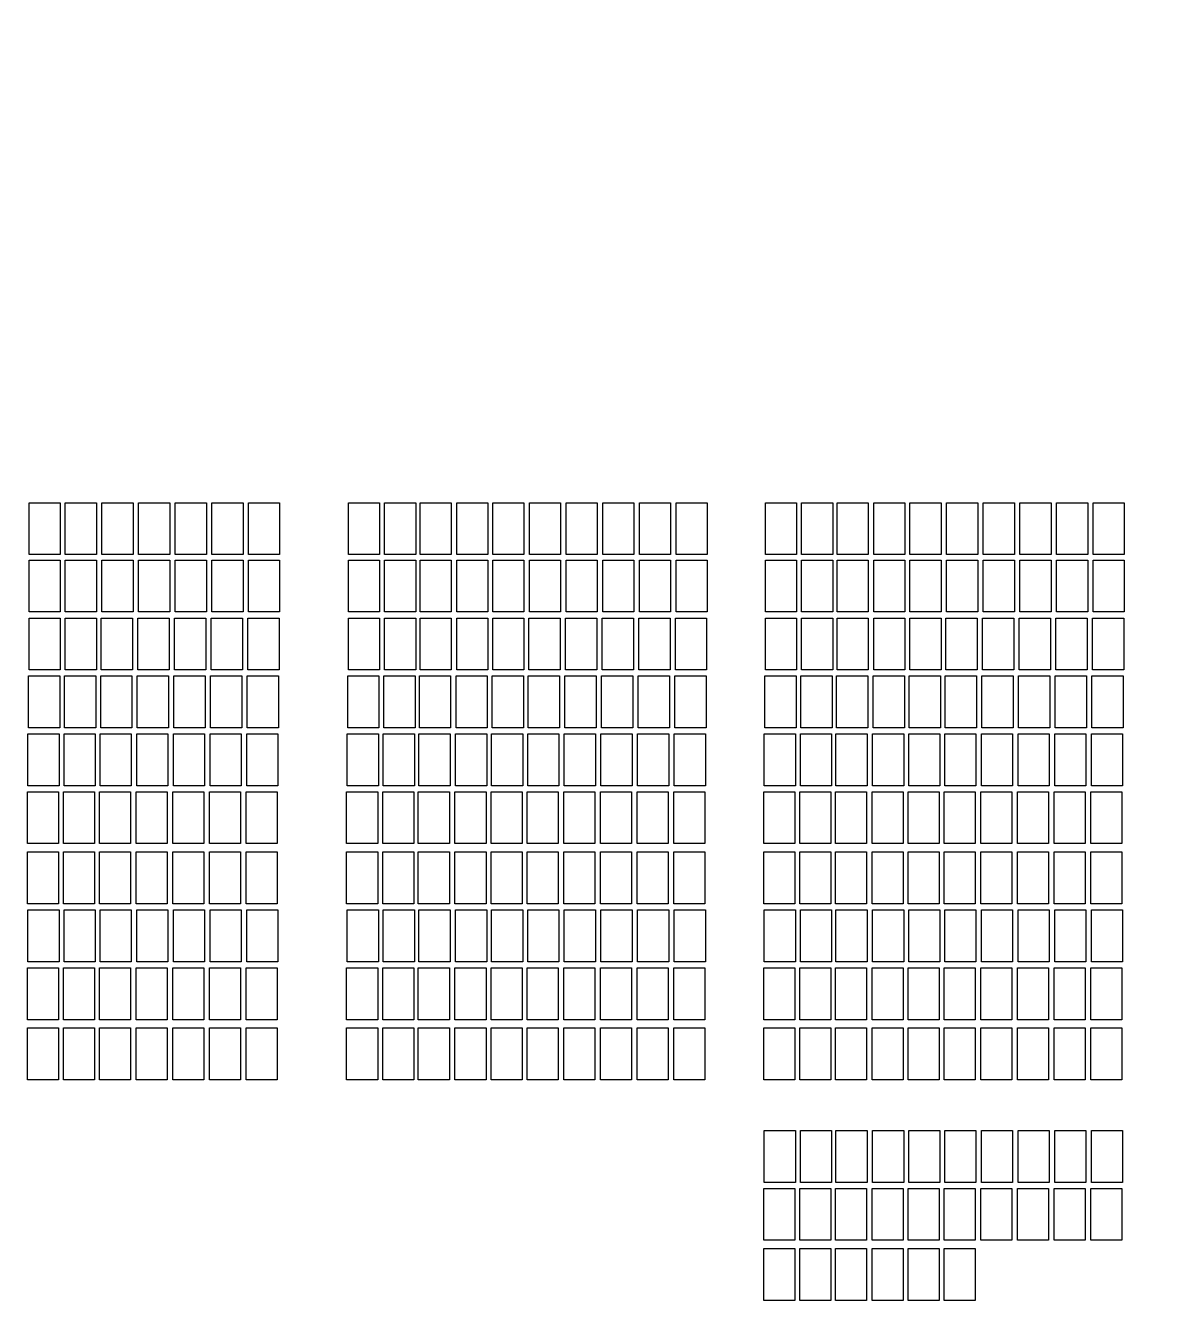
# Model space of a CAD drawing. Header units: metres. Extents: x 256329 to 886268, y -249371 to 355.
# Drawn here: x 282322.6 to 282433.5, y -917.8 to -794.2 of the extents above; entities that cross this region are included whole.
import ezdxf

# ---------------------------------------------------------------- set-up
doc = ezdxf.new("R2010")
doc.units = ezdxf.units.M
doc.header["$MEASUREMENT"] = 0
doc.linetypes.add('CONTINULUS', pattern=[0])
doc.layers.add('PARKING_UNIT', color=7, linetype='Continuous')

msp = doc.modelspace()

# ---------------------------------------------------------------- linework, layer by layer
at = {"layer": 'PARKING_UNIT', "color": 2, "linetype": 'CONTINULUS', "ltscale": 0.05}
for points in [[(282322.916, -840.45779), (282325.936, -840.45779), (282325.936, -845.48779), (282322.916, -845.48779), (282322.916, -840.45779)], [(282326.411936, -840.45779), (282329.431936, -840.45779), (282329.431936, -845.48779), (282326.411936, -845.48779), (282326.411936, -840.45779)], [(282329.966652, -840.45779), (282332.986652, -840.45779), (282332.986652, -845.48779), (282329.966652, -845.48779), (282329.966652, -840.45779)], [(282333.521369, -840.45779), (282336.541369, -840.45779), (282336.541369, -845.48779), (282333.521369, -845.48779), (282333.521369, -840.45779)], [(282337.076085, -840.45779), (282340.096085, -840.45779), (282340.096085, -845.48779), (282337.076085, -845.48779), (282337.076085, -840.45779)], [(282340.630802, -840.45779), (282343.650802, -840.45779), (282343.650802, -845.48779), (282340.630802, -845.48779), (282340.630802, -840.45779)], [(282344.185518, -840.45779), (282347.205518, -840.45779), (282347.205518, -845.48779), (282344.185518, -845.48779), (282344.185518, -840.45779)], [(282353.87332, -840.45779), (282356.89332, -840.45779), (282356.89332, -845.48779), (282353.87332, -845.48779), (282353.87332, -840.45779)], [(282357.375131, -840.45779), (282360.395131, -840.45779), (282360.395131, -845.48779), (282357.375131, -845.48779), (282357.375131, -840.45779)], [(282360.824037, -840.45779), (282363.844037, -840.45779), (282363.844037, -845.48779), (282360.824037, -845.48779), (282360.824037, -840.45779)], [(282364.378753, -840.45779), (282367.398753, -840.45779), (282367.398753, -845.48779), (282364.378753, -845.48779), (282364.378753, -840.45779)], [(282367.874689, -840.45779), (282370.894689, -840.45779), (282370.894689, -845.48779), (282367.874689, -845.48779), (282367.874689, -840.45779)], [(282371.429405, -840.45779), (282374.449405, -840.45779), (282374.449405, -845.48779), (282371.429405, -845.48779), (282371.429405, -840.45779)], [(282374.984122, -840.45779), (282378.004122, -840.45779), (282378.004122, -845.48779), (282374.984122, -845.48779), (282374.984122, -840.45779)], [(282378.538838, -840.45779), (282381.558838, -840.45779), (282381.558838, -845.48779), (282378.538838, -845.48779), (282378.538838, -840.45779)], [(282382.093555, -840.45779), (282385.113555, -840.45779), (282385.113555, -845.48779), (282382.093555, -845.48779), (282382.093555, -840.45779)], [(282385.648271, -840.45779), (282388.668271, -840.45779), (282388.668271, -845.48779), (282385.648271, -845.48779), (282385.648271, -840.45779)], [(282394.313077, -840.45779), (282397.333077, -840.45779), (282397.333077, -845.48779), (282394.313077, -845.48779), (282394.313077, -840.45779)], [(282397.814888, -840.45779), (282400.834888, -840.45779), (282400.834888, -845.48779), (282397.814888, -845.48779), (282397.814888, -840.45779)], [(282401.263793, -840.45779), (282404.283793, -840.45779), (282404.283793, -845.48779), (282401.263793, -845.48779), (282401.263793, -840.45779)], [(282404.818509, -840.45779), (282407.838509, -840.45779), (282407.838509, -845.48779), (282404.818509, -845.48779), (282404.818509, -840.45779)], [(282408.314445, -840.45779), (282411.334445, -840.45779), (282411.334445, -845.48779), (282408.314445, -845.48779), (282408.314445, -840.45779)], [(282411.869162, -840.45779), (282414.889162, -840.45779), (282414.889162, -845.48779), (282411.869162, -845.48779), (282411.869162, -840.45779)], [(282415.423878, -840.45779), (282418.443878, -840.45779), (282418.443878, -845.48779), (282415.423878, -845.48779), (282415.423878, -840.45779)], [(282418.978595, -840.45779), (282421.998595, -840.45779), (282421.998595, -845.48779), (282418.978595, -845.48779), (282418.978595, -840.45779)], [(282422.533311, -840.45779), (282425.553311, -840.45779), (282425.553311, -845.48779), (282422.533311, -845.48779), (282422.533311, -840.45779)], [(282426.088027, -840.45779), (282429.108027, -840.45779), (282429.108027, -845.48779), (282426.088027, -845.48779), (282426.088027, -840.45779)], [(282322.916, -846.020794), (282325.936, -846.020794), (282325.936, -851.050794), (282322.916, -851.050794), (282322.916, -846.020794)], [(282326.411936, -846.020794), (282329.431936, -846.020794), (282329.431936, -851.050794), (282326.411936, -851.050794), (282326.411936, -846.020794)], [(282329.966652, -846.020794), (282332.986652, -846.020794), (282332.986652, -851.050794), (282329.966652, -851.050794), (282329.966652, -846.020794)], [(282333.521369, -846.020794), (282336.541369, -846.020794), (282336.541369, -851.050794), (282333.521369, -851.050794), (282333.521369, -846.020794)], [(282337.076085, -846.020794), (282340.096085, -846.020794), (282340.096085, -851.050794), (282337.076085, -851.050794), (282337.076085, -846.020794)], [(282340.630802, -846.020794), (282343.650802, -846.020794), (282343.650802, -851.050794), (282340.630802, -851.050794), (282340.630802, -846.020794)], [(282344.185518, -846.020794), (282347.205518, -846.020794), (282347.205518, -851.050794), (282344.185518, -851.050794), (282344.185518, -846.020794)], [(282353.87332, -846.020794), (282356.89332, -846.020794), (282356.89332, -851.050794), (282353.87332, -851.050794), (282353.87332, -846.020794)], [(282357.375131, -846.020794), (282360.395131, -846.020794), (282360.395131, -851.050794), (282357.375131, -851.050794), (282357.375131, -846.020794)], [(282360.824037, -846.020794), (282363.844037, -846.020794), (282363.844037, -851.050794), (282360.824037, -851.050794), (282360.824037, -846.020794)], [(282364.378753, -846.020794), (282367.398753, -846.020794), (282367.398753, -851.050794), (282364.378753, -851.050794), (282364.378753, -846.020794)], [(282367.874689, -846.020794), (282370.894689, -846.020794), (282370.894689, -851.050794), (282367.874689, -851.050794), (282367.874689, -846.020794)], [(282371.429405, -846.020794), (282374.449405, -846.020794), (282374.449405, -851.050794), (282371.429405, -851.050794), (282371.429405, -846.020794)], [(282374.984122, -846.020794), (282378.004122, -846.020794), (282378.004122, -851.050794), (282374.984122, -851.050794), (282374.984122, -846.020794)], [(282378.538838, -846.020794), (282381.558838, -846.020794), (282381.558838, -851.050794), (282378.538838, -851.050794), (282378.538838, -846.020794)], [(282382.093555, -846.020794), (282385.113555, -846.020794), (282385.113555, -851.050794), (282382.093555, -851.050794), (282382.093555, -846.020794)], [(282385.648271, -846.020794), (282388.668271, -846.020794), (282388.668271, -851.050794), (282385.648271, -851.050794), (282385.648271, -846.020794)], [(282394.313077, -846.020794), (282397.333077, -846.020794), (282397.333077, -851.050794), (282394.313077, -851.050794), (282394.313077, -846.020794)], [(282397.814888, -846.020794), (282400.834888, -846.020794), (282400.834888, -851.050794), (282397.814888, -851.050794), (282397.814888, -846.020794)], [(282401.263793, -846.020794), (282404.283793, -846.020794), (282404.283793, -851.050794), (282401.263793, -851.050794), (282401.263793, -846.020794)], [(282404.818509, -846.020794), (282407.838509, -846.020794), (282407.838509, -851.050794), (282404.818509, -851.050794), (282404.818509, -846.020794)], [(282408.314445, -846.020794), (282411.334445, -846.020794), (282411.334445, -851.050794), (282408.314445, -851.050794), (282408.314445, -846.020794)], [(282411.869162, -846.020794), (282414.889162, -846.020794), (282414.889162, -851.050794), (282411.869162, -851.050794), (282411.869162, -846.020794)], [(282415.423878, -846.020794), (282418.443878, -846.020794), (282418.443878, -851.050794), (282415.423878, -851.050794), (282415.423878, -846.020794)], [(282418.978595, -846.020794), (282421.998595, -846.020794), (282421.998595, -851.050794), (282418.978595, -851.050794), (282418.978595, -846.020794)], [(282422.533311, -846.020794), (282425.553311, -846.020794), (282425.553311, -851.050794), (282422.533311, -851.050794), (282422.533311, -846.020794)], [(282426.088027, -846.020794), (282429.108027, -846.020794), (282429.108027, -851.050794), (282426.088027, -851.050794), (282426.088027, -846.020794)], [(282322.916, -851.636689), (282325.936, -851.636689), (282325.936, -856.666689), (282322.916, -856.666689), (282322.916, -851.636689)], [(282326.411936, -851.636689), (282329.431936, -851.636689), (282329.431936, -856.666689), (282326.411936, -856.666689), (282326.411936, -851.636689)], [(282329.907872, -851.636689), (282332.927872, -851.636689), (282332.927872, -856.666689), (282329.907872, -856.666689), (282329.907872, -851.636689)], [(282333.462588, -851.636689), (282336.482588, -851.636689), (282336.482588, -856.666689), (282333.462588, -856.666689), (282333.462588, -851.636689)], [(282337.017305, -851.636689), (282340.037305, -851.636689), (282340.037305, -856.666689), (282337.017305, -856.666689), (282337.017305, -851.636689)], [(282340.572021, -851.636689), (282343.592021, -851.636689), (282343.592021, -856.666689), (282340.572021, -856.666689), (282340.572021, -851.636689)], [(282344.126738, -851.636689), (282347.146738, -851.636689), (282347.146738, -856.666689), (282344.126738, -856.666689), (282344.126738, -851.636689)], [(282353.87332, -851.636689), (282356.89332, -851.636689), (282356.89332, -856.666689), (282353.87332, -856.666689), (282353.87332, -851.636689)], [(282357.375131, -851.636689), (282360.395131, -851.636689), (282360.395131, -856.666689), (282357.375131, -856.666689), (282357.375131, -851.636689)], [(282360.824037, -851.636689), (282363.844037, -851.636689), (282363.844037, -856.666689), (282360.824037, -856.666689), (282360.824037, -851.636689)], [(282364.378753, -851.636689), (282367.398753, -851.636689), (282367.398753, -856.666689), (282364.378753, -856.666689), (282364.378753, -851.636689)], [(282367.874689, -851.636689), (282370.894689, -851.636689), (282370.894689, -856.666689), (282367.874689, -856.666689), (282367.874689, -851.636689)], [(282371.370625, -851.636689), (282374.390625, -851.636689), (282374.390625, -856.666689), (282371.370625, -856.666689), (282371.370625, -851.636689)], [(282374.925341, -851.636689), (282377.945341, -851.636689), (282377.945341, -856.666689), (282374.925341, -856.666689), (282374.925341, -851.636689)], [(282378.480058, -851.636689), (282381.500058, -851.636689), (282381.500058, -856.666689), (282378.480058, -856.666689), (282378.480058, -851.636689)], [(282382.034774, -851.636689), (282385.054774, -851.636689), (282385.054774, -856.666689), (282382.034774, -856.666689), (282382.034774, -851.636689)], [(282385.589491, -851.636689), (282388.609491, -851.636689), (282388.609491, -856.666689), (282385.589491, -856.666689), (282385.589491, -851.636689)], [(282394.313077, -851.636689), (282397.333077, -851.636689), (282397.333077, -856.666689), (282394.313077, -856.666689), (282394.313077, -851.636689)], [(282397.814888, -851.636689), (282400.834888, -851.636689), (282400.834888, -856.666689), (282397.814888, -856.666689), (282397.814888, -851.636689)], [(282401.263793, -851.636689), (282404.283793, -851.636689), (282404.283793, -856.666689), (282401.263793, -856.666689), (282401.263793, -851.636689)], [(282404.818509, -851.636689), (282407.838509, -851.636689), (282407.838509, -856.666689), (282404.818509, -856.666689), (282404.818509, -851.636689)], [(282408.314445, -851.636689), (282411.334445, -851.636689), (282411.334445, -856.666689), (282408.314445, -856.666689), (282408.314445, -851.636689)], [(282411.810381, -851.636689), (282414.830381, -851.636689), (282414.830381, -856.666689), (282411.810381, -856.666689), (282411.810381, -851.636689)], [(282415.365097, -851.636689), (282418.385097, -851.636689), (282418.385097, -856.666689), (282415.365097, -856.666689), (282415.365097, -851.636689)], [(282418.919814, -851.636689), (282421.939814, -851.636689), (282421.939814, -856.666689), (282418.919814, -856.666689), (282418.919814, -851.636689)], [(282422.47453, -851.636689), (282425.49453, -851.636689), (282425.49453, -856.666689), (282422.47453, -856.666689), (282422.47453, -851.636689)], [(282426.029247, -851.636689), (282429.049247, -851.636689), (282429.049247, -856.666689), (282426.029247, -856.666689), (282426.029247, -851.636689)], [(282322.857219, -857.252584), (282325.877219, -857.252584), (282325.877219, -862.282584), (282322.857219, -862.282584), (282322.857219, -857.252584)], [(282326.353155, -857.252584), (282329.373155, -857.252584), (282329.373155, -862.282584), (282326.353155, -862.282584), (282326.353155, -857.252584)], [(282329.849091, -857.252584), (282332.869091, -857.252584), (282332.869091, -862.282584), (282329.849091, -862.282584), (282329.849091, -857.252584)], [(282333.403808, -857.252584), (282336.423808, -857.252584), (282336.423808, -862.282584), (282333.403808, -862.282584), (282333.403808, -857.252584)], [(282336.958524, -857.252584), (282339.978524, -857.252584), (282339.978524, -862.282584), (282336.958524, -862.282584), (282336.958524, -857.252584)], [(282340.51324, -857.252584), (282343.53324, -857.252584), (282343.53324, -862.282584), (282340.51324, -862.282584), (282340.51324, -857.252584)], [(282344.067957, -857.252584), (282347.087957, -857.252584), (282347.087957, -862.282584), (282344.067957, -862.282584), (282344.067957, -857.252584)], [(282353.81454, -857.252584), (282356.83454, -857.252584), (282356.83454, -862.282584), (282353.81454, -862.282584), (282353.81454, -857.252584)], [(282357.316351, -857.252584), (282360.336351, -857.252584), (282360.336351, -862.282584), (282357.316351, -862.282584), (282357.316351, -857.252584)], [(282360.765256, -857.252584), (282363.785256, -857.252584), (282363.785256, -862.282584), (282360.765256, -862.282584), (282360.765256, -857.252584)], [(282364.319972, -857.252584), (282367.339972, -857.252584), (282367.339972, -862.282584), (282364.319972, -862.282584), (282364.319972, -857.252584)], [(282367.815908, -857.252584), (282370.835908, -857.252584), (282370.835908, -862.282584), (282367.815908, -862.282584), (282367.815908, -857.252584)], [(282371.311844, -857.252584), (282374.331844, -857.252584), (282374.331844, -862.282584), (282371.311844, -862.282584), (282371.311844, -857.252584)], [(282374.866561, -857.252584), (282377.886561, -857.252584), (282377.886561, -862.282584), (282374.866561, -862.282584), (282374.866561, -857.252584)], [(282378.421277, -857.252584), (282381.441277, -857.252584), (282381.441277, -862.282584), (282378.421277, -862.282584), (282378.421277, -857.252584)], [(282381.975993, -857.252584), (282384.995993, -857.252584), (282384.995993, -862.282584), (282381.975993, -862.282584), (282381.975993, -857.252584)], [(282385.53071, -857.252584), (282388.55071, -857.252584), (282388.55071, -862.282584), (282385.53071, -862.282584), (282385.53071, -857.252584)], [(282394.254296, -857.252584), (282397.274296, -857.252584), (282397.274296, -862.282584), (282394.254296, -862.282584), (282394.254296, -857.252584)], [(282397.756107, -857.252584), (282400.776107, -857.252584), (282400.776107, -862.282584), (282397.756107, -862.282584), (282397.756107, -857.252584)], [(282401.205012, -857.252584), (282404.225012, -857.252584), (282404.225012, -862.282584), (282401.205012, -862.282584), (282401.205012, -857.252584)], [(282404.759729, -857.252584), (282407.779729, -857.252584), (282407.779729, -862.282584), (282404.759729, -862.282584), (282404.759729, -857.252584)], [(282408.255665, -857.252584), (282411.275665, -857.252584), (282411.275665, -862.282584), (282408.255665, -862.282584), (282408.255665, -857.252584)], [(282411.7516, -857.252584), (282414.7716, -857.252584), (282414.7716, -862.282584), (282411.7516, -862.282584), (282411.7516, -857.252584)], [(282415.306317, -857.252584), (282418.326317, -857.252584), (282418.326317, -862.282584), (282415.306317, -862.282584), (282415.306317, -857.252584)], [(282418.861033, -857.252584), (282421.881033, -857.252584), (282421.881033, -862.282584), (282418.861033, -862.282584), (282418.861033, -857.252584)], [(282422.41575, -857.252584), (282425.43575, -857.252584), (282425.43575, -862.282584), (282422.41575, -862.282584), (282422.41575, -857.252584)], [(282425.970466, -857.252584), (282428.990466, -857.252584), (282428.990466, -862.282584), (282425.970466, -862.282584), (282425.970466, -857.252584)], [(282322.798439, -862.868479), (282325.818439, -862.868479), (282325.818439, -867.898479), (282322.798439, -867.898479), (282322.798439, -862.868479)], [(282326.294375, -862.868479), (282329.314375, -862.868479), (282329.314375, -867.898479), (282326.294375, -867.898479), (282326.294375, -862.868479)], [(282329.79031, -862.868479), (282332.81031, -862.868479), (282332.81031, -867.898479), (282329.79031, -867.898479), (282329.79031, -862.868479)], [(282333.345027, -862.868479), (282336.365027, -862.868479), (282336.365027, -867.898479), (282333.345027, -867.898479), (282333.345027, -862.868479)], [(282336.899743, -862.868479), (282339.919743, -862.868479), (282339.919743, -867.898479), (282336.899743, -867.898479), (282336.899743, -862.868479)], [(282340.45446, -862.868479), (282343.47446, -862.868479), (282343.47446, -867.898479), (282340.45446, -867.898479), (282340.45446, -862.868479)], [(282344.009176, -862.868479), (282347.029176, -862.868479), (282347.029176, -867.898479), (282344.009176, -867.898479), (282344.009176, -862.868479)], [(282353.755759, -862.868479), (282356.775759, -862.868479), (282356.775759, -867.898479), (282353.755759, -867.898479), (282353.755759, -862.868479)], [(282357.25757, -862.868479), (282360.27757, -862.868479), (282360.27757, -867.898479), (282357.25757, -867.898479), (282357.25757, -862.868479)], [(282360.706475, -862.868479), (282363.726475, -862.868479), (282363.726475, -867.898479), (282360.706475, -867.898479), (282360.706475, -862.868479)], [(282364.261192, -862.868479), (282367.281192, -862.868479), (282367.281192, -867.898479), (282364.261192, -867.898479), (282364.261192, -862.868479)], [(282367.757128, -862.868479), (282370.777128, -862.868479), (282370.777128, -867.898479), (282367.757128, -867.898479), (282367.757128, -862.868479)], [(282371.253064, -862.868479), (282374.273064, -862.868479), (282374.273064, -867.898479), (282371.253064, -867.898479), (282371.253064, -862.868479)], [(282374.80778, -862.868479), (282377.82778, -862.868479), (282377.82778, -867.898479), (282374.80778, -867.898479), (282374.80778, -862.868479)], [(282378.362496, -862.868479), (282381.382496, -862.868479), (282381.382496, -867.898479), (282378.362496, -867.898479), (282378.362496, -862.868479)], [(282381.917213, -862.868479), (282384.937213, -862.868479), (282384.937213, -867.898479), (282381.917213, -867.898479), (282381.917213, -862.868479)], [(282385.471929, -862.868479), (282388.491929, -862.868479), (282388.491929, -867.898479), (282385.471929, -867.898479), (282385.471929, -862.868479)], [(282394.195515, -862.868479), (282397.215515, -862.868479), (282397.215515, -867.898479), (282394.195515, -867.898479), (282394.195515, -862.868479)], [(282397.697326, -862.868479), (282400.717326, -862.868479), (282400.717326, -867.898479), (282397.697326, -867.898479), (282397.697326, -862.868479)], [(282401.146232, -862.868479), (282404.166232, -862.868479), (282404.166232, -867.898479), (282401.146232, -867.898479), (282401.146232, -862.868479)], [(282404.700948, -862.868479), (282407.720948, -862.868479), (282407.720948, -867.898479), (282404.700948, -867.898479), (282404.700948, -862.868479)], [(282408.196884, -862.868479), (282411.216884, -862.868479), (282411.216884, -867.898479), (282408.196884, -867.898479), (282408.196884, -862.868479)], [(282411.69282, -862.868479), (282414.71282, -862.868479), (282414.71282, -867.898479), (282411.69282, -867.898479), (282411.69282, -862.868479)], [(282415.247536, -862.868479), (282418.267536, -862.868479), (282418.267536, -867.898479), (282415.247536, -867.898479), (282415.247536, -862.868479)], [(282418.802253, -862.868479), (282421.822253, -862.868479), (282421.822253, -867.898479), (282418.802253, -867.898479), (282418.802253, -862.868479)], [(282422.356969, -862.868479), (282425.376969, -862.868479), (282425.376969, -867.898479), (282422.356969, -867.898479), (282422.356969, -862.868479)], [(282425.911686, -862.868479), (282428.931686, -862.868479), (282428.931686, -867.898479), (282425.911686, -867.898479), (282425.911686, -862.868479)], [(282322.739658, -868.484374), (282325.759658, -868.484374), (282325.759658, -873.514374), (282322.739658, -873.514374), (282322.739658, -868.484374)], [(282326.235594, -868.484374), (282329.255594, -868.484374), (282329.255594, -873.514374), (282326.235594, -873.514374), (282326.235594, -868.484374)], [(282329.73153, -868.484374), (282332.75153, -868.484374), (282332.75153, -873.514374), (282329.73153, -873.514374), (282329.73153, -868.484374)], [(282333.286246, -868.484374), (282336.306246, -868.484374), (282336.306246, -873.514374), (282333.286246, -873.514374), (282333.286246, -868.484374)], [(282336.840963, -868.484374), (282339.860963, -868.484374), (282339.860963, -873.514374), (282336.840963, -873.514374), (282336.840963, -868.484374)], [(282340.395679, -868.484374), (282343.415679, -868.484374), (282343.415679, -873.514374), (282340.395679, -873.514374), (282340.395679, -868.484374)], [(282343.950396, -868.484374), (282346.970396, -868.484374), (282346.970396, -873.514374), (282343.950396, -873.514374), (282343.950396, -868.484374)], [(282353.696979, -868.484374), (282356.716979, -868.484374), (282356.716979, -873.514374), (282353.696979, -873.514374), (282353.696979, -868.484374)], [(282357.19879, -868.484374), (282360.21879, -868.484374), (282360.21879, -873.514374), (282357.19879, -873.514374), (282357.19879, -868.484374)], [(282360.647695, -868.484374), (282363.667695, -868.484374), (282363.667695, -873.514374), (282360.647695, -873.514374), (282360.647695, -868.484374)], [(282364.202411, -868.484374), (282367.222411, -868.484374), (282367.222411, -873.514374), (282364.202411, -873.514374), (282364.202411, -868.484374)], [(282367.698347, -868.484374), (282370.718347, -868.484374), (282370.718347, -873.514374), (282367.698347, -873.514374), (282367.698347, -868.484374)], [(282371.194283, -868.484374), (282374.214283, -868.484374), (282374.214283, -873.514374), (282371.194283, -873.514374), (282371.194283, -868.484374)], [(282374.748999, -868.484374), (282377.768999, -868.484374), (282377.768999, -873.514374), (282374.748999, -873.514374), (282374.748999, -868.484374)], [(282378.303716, -868.484374), (282381.323716, -868.484374), (282381.323716, -873.514374), (282378.303716, -873.514374), (282378.303716, -868.484374)], [(282381.858432, -868.484374), (282384.878432, -868.484374), (282384.878432, -873.514374), (282381.858432, -873.514374), (282381.858432, -868.484374)], [(282385.413149, -868.484374), (282388.433149, -868.484374), (282388.433149, -873.514374), (282385.413149, -873.514374), (282385.413149, -868.484374)], [(282394.136735, -868.484374), (282397.156735, -868.484374), (282397.156735, -873.514374), (282394.136735, -873.514374), (282394.136735, -868.484374)], [(282397.638546, -868.484374), (282400.658546, -868.484374), (282400.658546, -873.514374), (282397.638546, -873.514374), (282397.638546, -868.484374)], [(282401.087451, -868.484374), (282404.107451, -868.484374), (282404.107451, -873.514374), (282401.087451, -873.514374), (282401.087451, -868.484374)], [(282404.642167, -868.484374), (282407.662167, -868.484374), (282407.662167, -873.514374), (282404.642167, -873.514374), (282404.642167, -868.484374)], [(282408.138103, -868.484374), (282411.158103, -868.484374), (282411.158103, -873.514374), (282408.138103, -873.514374), (282408.138103, -868.484374)], [(282411.634039, -868.484374), (282414.654039, -868.484374), (282414.654039, -873.514374), (282411.634039, -873.514374), (282411.634039, -868.484374)], [(282415.188756, -868.484374), (282418.208756, -868.484374), (282418.208756, -873.514374), (282415.188756, -873.514374), (282415.188756, -868.484374)], [(282418.743472, -868.484374), (282421.763472, -868.484374), (282421.763472, -873.514374), (282418.743472, -873.514374), (282418.743472, -868.484374)], [(282422.298188, -868.484374), (282425.318188, -868.484374), (282425.318188, -873.514374), (282422.298188, -873.514374), (282422.298188, -868.484374)], [(282425.852905, -868.484374), (282428.872905, -868.484374), (282428.872905, -873.514374), (282425.852905, -873.514374), (282425.852905, -868.484374)], [(282322.739658, -874.321499), (282325.759658, -874.321499), (282325.759658, -879.351499), (282322.739658, -879.351499), (282322.739658, -874.321499)], [(282326.235594, -874.321499), (282329.255594, -874.321499), (282329.255594, -879.351499), (282326.235594, -879.351499), (282326.235594, -874.321499)], [(282329.73153, -874.321499), (282332.75153, -874.321499), (282332.75153, -879.351499), (282329.73153, -879.351499), (282329.73153, -874.321499)], [(282333.286246, -874.321499), (282336.306246, -874.321499), (282336.306246, -879.351499), (282333.286246, -879.351499), (282333.286246, -874.321499)], [(282336.840963, -874.321499), (282339.860963, -874.321499), (282339.860963, -879.351499), (282336.840963, -879.351499), (282336.840963, -874.321499)], [(282340.395679, -874.321499), (282343.415679, -874.321499), (282343.415679, -879.351499), (282340.395679, -879.351499), (282340.395679, -874.321499)], [(282343.950396, -874.321499), (282346.970396, -874.321499), (282346.970396, -879.351499), (282343.950396, -879.351499), (282343.950396, -874.321499)], [(282353.696979, -874.321499), (282356.716979, -874.321499), (282356.716979, -879.351499), (282353.696979, -879.351499), (282353.696979, -874.321499)], [(282357.19879, -874.321499), (282360.21879, -874.321499), (282360.21879, -879.351499), (282357.19879, -879.351499), (282357.19879, -874.321499)], [(282360.647695, -874.321499), (282363.667695, -874.321499), (282363.667695, -879.351499), (282360.647695, -879.351499), (282360.647695, -874.321499)], [(282364.202411, -874.321499), (282367.222411, -874.321499), (282367.222411, -879.351499), (282364.202411, -879.351499), (282364.202411, -874.321499)], [(282367.698347, -874.321499), (282370.718347, -874.321499), (282370.718347, -879.351499), (282367.698347, -879.351499), (282367.698347, -874.321499)], [(282371.194283, -874.321499), (282374.214283, -874.321499), (282374.214283, -879.351499), (282371.194283, -879.351499), (282371.194283, -874.321499)], [(282374.748999, -874.321499), (282377.768999, -874.321499), (282377.768999, -879.351499), (282374.748999, -879.351499), (282374.748999, -874.321499)], [(282378.303716, -874.321499), (282381.323716, -874.321499), (282381.323716, -879.351499), (282378.303716, -879.351499), (282378.303716, -874.321499)], [(282381.858432, -874.321499), (282384.878432, -874.321499), (282384.878432, -879.351499), (282381.858432, -879.351499), (282381.858432, -874.321499)], [(282385.413149, -874.321499), (282388.433149, -874.321499), (282388.433149, -879.351499), (282385.413149, -879.351499), (282385.413149, -874.321499)], [(282394.136735, -874.321499), (282397.156735, -874.321499), (282397.156735, -879.351499), (282394.136735, -879.351499), (282394.136735, -874.321499)], [(282397.638546, -874.321499), (282400.658546, -874.321499), (282400.658546, -879.351499), (282397.638546, -879.351499), (282397.638546, -874.321499)], [(282401.087451, -874.321499), (282404.107451, -874.321499), (282404.107451, -879.351499), (282401.087451, -879.351499), (282401.087451, -874.321499)], [(282404.642167, -874.321499), (282407.662167, -874.321499), (282407.662167, -879.351499), (282404.642167, -879.351499), (282404.642167, -874.321499)], [(282408.138103, -874.321499), (282411.158103, -874.321499), (282411.158103, -879.351499), (282408.138103, -879.351499), (282408.138103, -874.321499)], [(282411.634039, -874.321499), (282414.654039, -874.321499), (282414.654039, -879.351499), (282411.634039, -879.351499), (282411.634039, -874.321499)], [(282415.188756, -874.321499), (282418.208756, -874.321499), (282418.208756, -879.351499), (282415.188756, -879.351499), (282415.188756, -874.321499)], [(282418.743472, -874.321499), (282421.763472, -874.321499), (282421.763472, -879.351499), (282418.743472, -879.351499), (282418.743472, -874.321499)], [(282422.298188, -874.321499), (282425.318188, -874.321499), (282425.318188, -879.351499), (282422.298188, -879.351499), (282422.298188, -874.321499)], [(282425.852905, -874.321499), (282428.872905, -874.321499), (282428.872905, -879.351499), (282425.852905, -879.351499), (282425.852905, -874.321499)], [(282322.798439, -879.937394), (282325.818439, -879.937394), (282325.818439, -884.967394), (282322.798439, -884.967394), (282322.798439, -879.937394)], [(282326.294375, -879.937394), (282329.314375, -879.937394), (282329.314375, -884.967394), (282326.294375, -884.967394), (282326.294375, -879.937394)], [(282329.79031, -879.937394), (282332.81031, -879.937394), (282332.81031, -884.967394), (282329.79031, -884.967394), (282329.79031, -879.937394)], [(282333.345027, -879.937394), (282336.365027, -879.937394), (282336.365027, -884.967394), (282333.345027, -884.967394), (282333.345027, -879.937394)], [(282336.899743, -879.937394), (282339.919743, -879.937394), (282339.919743, -884.967394), (282336.899743, -884.967394), (282336.899743, -879.937394)], [(282340.45446, -879.937394), (282343.47446, -879.937394), (282343.47446, -884.967394), (282340.45446, -884.967394), (282340.45446, -879.937394)], [(282344.009176, -879.937394), (282347.029176, -879.937394), (282347.029176, -884.967394), (282344.009176, -884.967394), (282344.009176, -879.937394)], [(282353.755759, -879.937394), (282356.775759, -879.937394), (282356.775759, -884.967394), (282353.755759, -884.967394), (282353.755759, -879.937394)], [(282357.25757, -879.937394), (282360.27757, -879.937394), (282360.27757, -884.967394), (282357.25757, -884.967394), (282357.25757, -879.937394)], [(282360.706475, -879.937394), (282363.726475, -879.937394), (282363.726475, -884.967394), (282360.706475, -884.967394), (282360.706475, -879.937394)], [(282364.261192, -879.937394), (282367.281192, -879.937394), (282367.281192, -884.967394), (282364.261192, -884.967394), (282364.261192, -879.937394)], [(282367.757128, -879.937394), (282370.777128, -879.937394), (282370.777128, -884.967394), (282367.757128, -884.967394), (282367.757128, -879.937394)], [(282371.253064, -879.937394), (282374.273064, -879.937394), (282374.273064, -884.967394), (282371.253064, -884.967394), (282371.253064, -879.937394)], [(282374.80778, -879.937394), (282377.82778, -879.937394), (282377.82778, -884.967394), (282374.80778, -884.967394), (282374.80778, -879.937394)], [(282378.362496, -879.937394), (282381.382496, -879.937394), (282381.382496, -884.967394), (282378.362496, -884.967394), (282378.362496, -879.937394)], [(282381.917213, -879.937394), (282384.937213, -879.937394), (282384.937213, -884.967394), (282381.917213, -884.967394), (282381.917213, -879.937394)], [(282385.471929, -879.937394), (282388.491929, -879.937394), (282388.491929, -884.967394), (282385.471929, -884.967394), (282385.471929, -879.937394)], [(282394.195515, -879.937394), (282397.215515, -879.937394), (282397.215515, -884.967394), (282394.195515, -884.967394), (282394.195515, -879.937394)], [(282397.697326, -879.937394), (282400.717326, -879.937394), (282400.717326, -884.967394), (282397.697326, -884.967394), (282397.697326, -879.937394)], [(282401.146232, -879.937394), (282404.166232, -879.937394), (282404.166232, -884.967394), (282401.146232, -884.967394), (282401.146232, -879.937394)], [(282404.700948, -879.937394), (282407.720948, -879.937394), (282407.720948, -884.967394), (282404.700948, -884.967394), (282404.700948, -879.937394)], [(282408.196884, -879.937394), (282411.216884, -879.937394), (282411.216884, -884.967394), (282408.196884, -884.967394), (282408.196884, -879.937394)], [(282411.69282, -879.937394), (282414.71282, -879.937394), (282414.71282, -884.967394), (282411.69282, -884.967394), (282411.69282, -879.937394)], [(282415.247536, -879.937394), (282418.267536, -879.937394), (282418.267536, -884.967394), (282415.247536, -884.967394), (282415.247536, -879.937394)], [(282418.802253, -879.937394), (282421.822253, -879.937394), (282421.822253, -884.967394), (282418.802253, -884.967394), (282418.802253, -879.937394)], [(282422.356969, -879.937394), (282425.376969, -879.937394), (282425.376969, -884.967394), (282422.356969, -884.967394), (282422.356969, -879.937394)], [(282425.911686, -879.937394), (282428.931686, -879.937394), (282428.931686, -884.967394), (282425.911686, -884.967394), (282425.911686, -879.937394)], [(282322.739658, -885.553289), (282325.759658, -885.553289), (282325.759658, -890.583289), (282322.739658, -890.583289), (282322.739658, -885.553289)], [(282326.235594, -885.553289), (282329.255594, -885.553289), (282329.255594, -890.583289), (282326.235594, -890.583289), (282326.235594, -885.553289)], [(282329.73153, -885.553289), (282332.75153, -885.553289), (282332.75153, -890.583289), (282329.73153, -890.583289), (282329.73153, -885.553289)], [(282333.286246, -885.553289), (282336.306246, -885.553289), (282336.306246, -890.583289), (282333.286246, -890.583289), (282333.286246, -885.553289)], [(282336.840963, -885.553289), (282339.860963, -885.553289), (282339.860963, -890.583289), (282336.840963, -890.583289), (282336.840963, -885.553289)], [(282340.395679, -885.553289), (282343.415679, -885.553289), (282343.415679, -890.583289), (282340.395679, -890.583289), (282340.395679, -885.553289)], [(282343.950396, -885.553289), (282346.970396, -885.553289), (282346.970396, -890.583289), (282343.950396, -890.583289), (282343.950396, -885.553289)], [(282353.696979, -885.553289), (282356.716979, -885.553289), (282356.716979, -890.583289), (282353.696979, -890.583289), (282353.696979, -885.553289)], [(282357.19879, -885.553289), (282360.21879, -885.553289), (282360.21879, -890.583289), (282357.19879, -890.583289), (282357.19879, -885.553289)], [(282360.647695, -885.553289), (282363.667695, -885.553289), (282363.667695, -890.583289), (282360.647695, -890.583289), (282360.647695, -885.553289)], [(282364.202411, -885.553289), (282367.222411, -885.553289), (282367.222411, -890.583289), (282364.202411, -890.583289), (282364.202411, -885.553289)], [(282367.698347, -885.553289), (282370.718347, -885.553289), (282370.718347, -890.583289), (282367.698347, -890.583289), (282367.698347, -885.553289)], [(282371.194283, -885.553289), (282374.214283, -885.553289), (282374.214283, -890.583289), (282371.194283, -890.583289), (282371.194283, -885.553289)], [(282374.748999, -885.553289), (282377.768999, -885.553289), (282377.768999, -890.583289), (282374.748999, -890.583289), (282374.748999, -885.553289)], [(282378.303716, -885.553289), (282381.323716, -885.553289), (282381.323716, -890.583289), (282378.303716, -890.583289), (282378.303716, -885.553289)], [(282381.858432, -885.553289), (282384.878432, -885.553289), (282384.878432, -890.583289), (282381.858432, -890.583289), (282381.858432, -885.553289)], [(282385.413149, -885.553289), (282388.433149, -885.553289), (282388.433149, -890.583289), (282385.413149, -890.583289), (282385.413149, -885.553289)], [(282394.136735, -885.553289), (282397.156735, -885.553289), (282397.156735, -890.583289), (282394.136735, -890.583289), (282394.136735, -885.553289)], [(282397.638546, -885.553289), (282400.658546, -885.553289), (282400.658546, -890.583289), (282397.638546, -890.583289), (282397.638546, -885.553289)], [(282401.087451, -885.553289), (282404.107451, -885.553289), (282404.107451, -890.583289), (282401.087451, -890.583289), (282401.087451, -885.553289)], [(282404.642167, -885.553289), (282407.662167, -885.553289), (282407.662167, -890.583289), (282404.642167, -890.583289), (282404.642167, -885.553289)], [(282408.138103, -885.553289), (282411.158103, -885.553289), (282411.158103, -890.583289), (282408.138103, -890.583289), (282408.138103, -885.553289)], [(282411.634039, -885.553289), (282414.654039, -885.553289), (282414.654039, -890.583289), (282411.634039, -890.583289), (282411.634039, -885.553289)], [(282415.188756, -885.553289), (282418.208756, -885.553289), (282418.208756, -890.583289), (282415.188756, -890.583289), (282415.188756, -885.553289)], [(282418.743472, -885.553289), (282421.763472, -885.553289), (282421.763472, -890.583289), (282418.743472, -890.583289), (282418.743472, -885.553289)], [(282422.298188, -885.553289), (282425.318188, -885.553289), (282425.318188, -890.583289), (282422.298188, -890.583289), (282422.298188, -885.553289)], [(282425.852905, -885.553289), (282428.872905, -885.553289), (282428.872905, -890.583289), (282425.852905, -890.583289), (282425.852905, -885.553289)], [(282322.739658, -891.390413), (282325.759658, -891.390413), (282325.759658, -896.420413), (282322.739658, -896.420413), (282322.739658, -891.390413)], [(282326.235594, -891.390413), (282329.255594, -891.390413), (282329.255594, -896.420413), (282326.235594, -896.420413), (282326.235594, -891.390413)], [(282329.73153, -891.390413), (282332.75153, -891.390413), (282332.75153, -896.420413), (282329.73153, -896.420413), (282329.73153, -891.390413)], [(282333.286246, -891.390413), (282336.306246, -891.390413), (282336.306246, -896.420413), (282333.286246, -896.420413), (282333.286246, -891.390413)], [(282336.840963, -891.390413), (282339.860963, -891.390413), (282339.860963, -896.420413), (282336.840963, -896.420413), (282336.840963, -891.390413)], [(282340.395679, -891.390413), (282343.415679, -891.390413), (282343.415679, -896.420413), (282340.395679, -896.420413), (282340.395679, -891.390413)], [(282343.950396, -891.390413), (282346.970396, -891.390413), (282346.970396, -896.420413), (282343.950396, -896.420413), (282343.950396, -891.390413)], [(282353.696979, -891.390413), (282356.716979, -891.390413), (282356.716979, -896.420413), (282353.696979, -896.420413), (282353.696979, -891.390413)], [(282357.19879, -891.390413), (282360.21879, -891.390413), (282360.21879, -896.420413), (282357.19879, -896.420413), (282357.19879, -891.390413)], [(282360.647695, -891.390413), (282363.667695, -891.390413), (282363.667695, -896.420413), (282360.647695, -896.420413), (282360.647695, -891.390413)], [(282364.202411, -891.390413), (282367.222411, -891.390413), (282367.222411, -896.420413), (282364.202411, -896.420413), (282364.202411, -891.390413)], [(282367.698347, -891.390413), (282370.718347, -891.390413), (282370.718347, -896.420413), (282367.698347, -896.420413), (282367.698347, -891.390413)], [(282371.194283, -891.390413), (282374.214283, -891.390413), (282374.214283, -896.420413), (282371.194283, -896.420413), (282371.194283, -891.390413)], [(282374.748999, -891.390413), (282377.768999, -891.390413), (282377.768999, -896.420413), (282374.748999, -896.420413), (282374.748999, -891.390413)], [(282378.303716, -891.390413), (282381.323716, -891.390413), (282381.323716, -896.420413), (282378.303716, -896.420413), (282378.303716, -891.390413)], [(282381.858432, -891.390413), (282384.878432, -891.390413), (282384.878432, -896.420413), (282381.858432, -896.420413), (282381.858432, -891.390413)], [(282385.413149, -891.390413), (282388.433149, -891.390413), (282388.433149, -896.420413), (282385.413149, -896.420413), (282385.413149, -891.390413)], [(282394.136735, -891.390413), (282397.156735, -891.390413), (282397.156735, -896.420413), (282394.136735, -896.420413), (282394.136735, -891.390413)], [(282397.638546, -891.390413), (282400.658546, -891.390413), (282400.658546, -896.420413), (282397.638546, -896.420413), (282397.638546, -891.390413)], [(282401.087451, -891.390413), (282404.107451, -891.390413), (282404.107451, -896.420413), (282401.087451, -896.420413), (282401.087451, -891.390413)], [(282404.642167, -891.390413), (282407.662167, -891.390413), (282407.662167, -896.420413), (282404.642167, -896.420413), (282404.642167, -891.390413)], [(282408.138103, -891.390413), (282411.158103, -891.390413), (282411.158103, -896.420413), (282408.138103, -896.420413), (282408.138103, -891.390413)], [(282411.634039, -891.390413), (282414.654039, -891.390413), (282414.654039, -896.420413), (282411.634039, -896.420413), (282411.634039, -891.390413)], [(282415.188756, -891.390413), (282418.208756, -891.390413), (282418.208756, -896.420413), (282415.188756, -896.420413), (282415.188756, -891.390413)], [(282418.743472, -891.390413), (282421.763472, -891.390413), (282421.763472, -896.420413), (282418.743472, -896.420413), (282418.743472, -891.390413)], [(282422.298188, -891.390413), (282425.318188, -891.390413), (282425.318188, -896.420413), (282422.298188, -896.420413), (282422.298188, -891.390413)], [(282425.852905, -891.390413), (282428.872905, -891.390413), (282428.872905, -896.420413), (282425.852905, -896.420413), (282425.852905, -891.390413)], [(282394.195515, -901.331507), (282397.215515, -901.331507), (282397.215515, -906.361507), (282394.195515, -906.361507), (282394.195515, -901.331507)], [(282397.697326, -901.331507), (282400.717326, -901.331507), (282400.717326, -906.361507), (282397.697326, -906.361507), (282397.697326, -901.331507)], [(282401.146232, -901.331507), (282404.166232, -901.331507), (282404.166232, -906.361507), (282401.146232, -906.361507), (282401.146232, -901.331507)], [(282404.700948, -901.331507), (282407.720948, -901.331507), (282407.720948, -906.361507), (282404.700948, -906.361507), (282404.700948, -901.331507)], [(282408.196884, -901.331507), (282411.216884, -901.331507), (282411.216884, -906.361507), (282408.196884, -906.361507), (282408.196884, -901.331507)], [(282411.69282, -901.331507), (282414.71282, -901.331507), (282414.71282, -906.361507), (282411.69282, -906.361507), (282411.69282, -901.331507)], [(282415.247536, -901.331507), (282418.267536, -901.331507), (282418.267536, -906.361507), (282415.247536, -906.361507), (282415.247536, -901.331507)], [(282418.802253, -901.331507), (282421.822253, -901.331507), (282421.822253, -906.361507), (282418.802253, -906.361507), (282418.802253, -901.331507)], [(282422.356969, -901.331507), (282425.376969, -901.331507), (282425.376969, -906.361507), (282422.356969, -906.361507), (282422.356969, -901.331507)], [(282425.911686, -901.331507), (282428.931686, -901.331507), (282428.931686, -906.361507), (282425.911686, -906.361507), (282425.911686, -901.331507)], [(282394.136735, -906.947402), (282397.156735, -906.947402), (282397.156735, -911.977402), (282394.136735, -911.977402), (282394.136735, -906.947402)], [(282397.638546, -906.947402), (282400.658546, -906.947402), (282400.658546, -911.977402), (282397.638546, -911.977402), (282397.638546, -906.947402)], [(282401.087451, -906.947402), (282404.107451, -906.947402), (282404.107451, -911.977402), (282401.087451, -911.977402), (282401.087451, -906.947402)], [(282404.642167, -906.947402), (282407.662167, -906.947402), (282407.662167, -911.977402), (282404.642167, -911.977402), (282404.642167, -906.947402)], [(282408.138103, -906.947402), (282411.158103, -906.947402), (282411.158103, -911.977402), (282408.138103, -911.977402), (282408.138103, -906.947402)], [(282411.634039, -906.947402), (282414.654039, -906.947402), (282414.654039, -911.977402), (282411.634039, -911.977402), (282411.634039, -906.947402)], [(282415.188756, -906.947402), (282418.208756, -906.947402), (282418.208756, -911.977402), (282415.188756, -911.977402), (282415.188756, -906.947402)], [(282418.743472, -906.947402), (282421.763472, -906.947402), (282421.763472, -911.977402), (282418.743472, -911.977402), (282418.743472, -906.947402)], [(282422.298188, -906.947402), (282425.318188, -906.947402), (282425.318188, -911.977402), (282422.298188, -911.977402), (282422.298188, -906.947402)], [(282425.852905, -906.947402), (282428.872905, -906.947402), (282428.872905, -911.977402), (282425.852905, -911.977402), (282425.852905, -906.947402)], [(282394.136735, -912.784527), (282397.156735, -912.784527), (282397.156735, -917.814527), (282394.136735, -917.814527), (282394.136735, -912.784527)], [(282397.638546, -912.784527), (282400.658546, -912.784527), (282400.658546, -917.814527), (282397.638546, -917.814527), (282397.638546, -912.784527)], [(282401.087451, -912.784527), (282404.107451, -912.784527), (282404.107451, -917.814527), (282401.087451, -917.814527), (282401.087451, -912.784527)], [(282404.642167, -912.784527), (282407.662167, -912.784527), (282407.662167, -917.814527), (282404.642167, -917.814527), (282404.642167, -912.784527)], [(282408.138103, -912.784527), (282411.158103, -912.784527), (282411.158103, -917.814527), (282408.138103, -917.814527), (282408.138103, -912.784527)], [(282411.634039, -912.784527), (282414.654039, -912.784527), (282414.654039, -917.814527), (282411.634039, -917.814527), (282411.634039, -912.784527)]]:
    msp.add_lwpolyline(points, close=True, dxfattribs=at)

doc.saveas('drawing.dxf')
